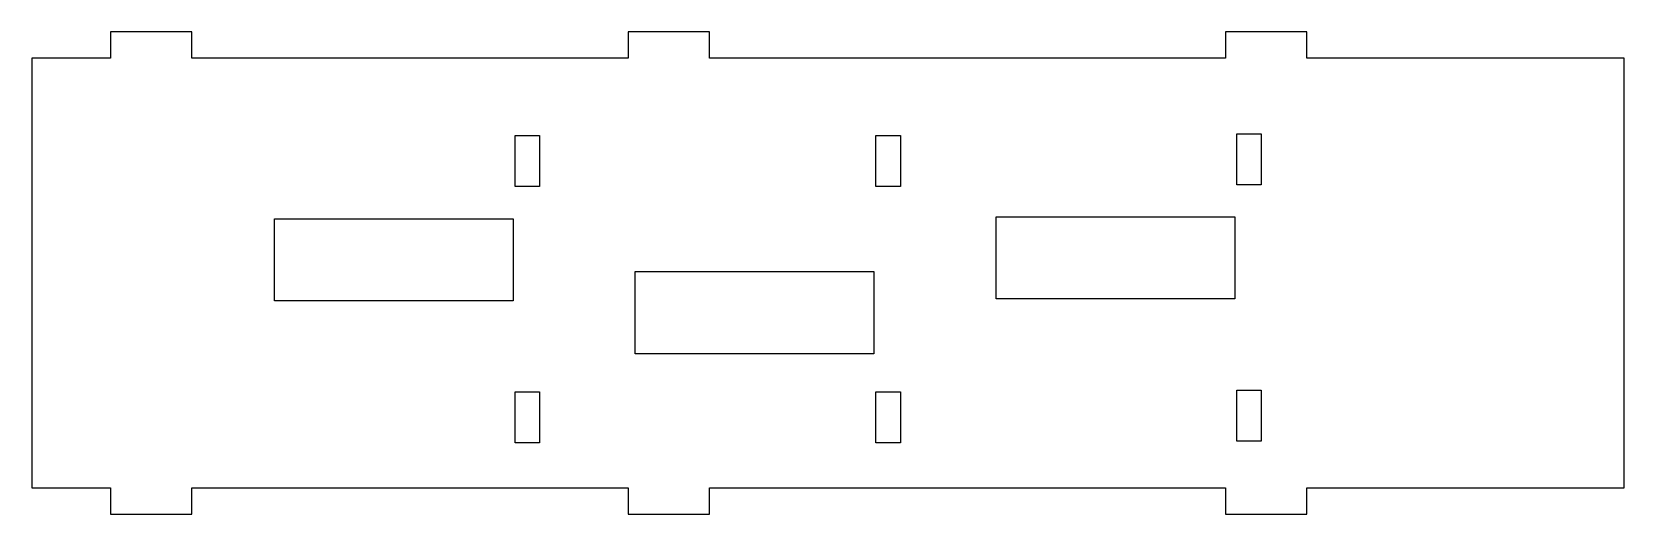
# Model space of a CAD drawing. Header units: millimetres. Extents: x -30.1 to 30.1, y -9.1 to 9.1.
import ezdxf

# ---------------------------------------------------------------- set-up
doc = ezdxf.new("R2010")
doc.units = ezdxf.units.MM
doc.layers.get('0').update_dxf_attribs({"linetype": 'CONTINUOUS'})

msp = doc.modelspace()

# ---------------------------------------------------------------- linework, layer by layer
for p, q in [((-24.038, 9.128), (-27.113, 9.128)), ((-27.113, 9.128), (-27.113, 8.128)), ((-24.038, 8.128), (-24.038, 9.128)), ((-4.48, 9.128), (-7.555, 9.128)), ((-7.555, 9.128), (-7.555, 8.128)), ((-4.48, 8.128), (-4.48, 9.128)), ((18.095, 9.128), (15.02, 9.128)), ((15.02, 9.128), (15.02, 8.128)), ((18.095, 8.128), (18.095, 9.128)), ((-27.113, 8.128), (-30.083, 8.128)), ((-30.083, 8.128), (-30.083, -8.128)), ((-7.555, 8.128), (-24.038, 8.128)), ((15.02, 8.128), (-4.48, 8.128)), ((30.083, 8.128), (18.095, 8.128)), ((30.083, -8.128), (30.083, 8.128)), ((-11.826, 3.276), (-11.826, 5.201)), ((-11.826, 5.201), (-10.901, 5.201)), ((-10.901, 5.201), (-10.901, 3.276)), ((1.81, 3.276), (1.81, 5.201)), ((1.81, 5.201), (2.735, 5.201)), ((2.735, 5.201), (2.735, 3.276)), ((15.447, 5.264), (16.372, 5.264)), ((15.447, 3.339), (15.447, 5.264)), ((16.372, 5.264), (16.372, 3.339)), ((-10.901, 3.276), (-11.826, 3.276)), ((2.735, 3.276), (1.81, 3.276)), ((16.372, 3.339), (15.447, 3.339)), ((-20.917, -1.053), (-20.917, 2.053)), ((-20.917, 2.053), (-11.901, 2.053)), ((-11.901, 2.053), (-11.901, -1.053)), ((6.356, 2.127), (15.372, 2.127)), ((6.356, -0.98), (6.356, 2.127)), ((15.372, 2.127), (15.372, -0.98)), ((-7.281, -3.053), (-7.281, 0.053)), ((-7.281, 0.053), (1.735, 0.053)), ((1.735, 0.053), (1.735, -3.053)), ((-11.901, -1.053), (-20.917, -1.053)), ((15.372, -0.98), (6.356, -0.98)), ((1.735, -3.053), (-7.281, -3.053)), ((-11.826, -6.428), (-11.826, -4.503)), ((-11.826, -4.503), (-10.901, -4.503)), ((-10.901, -4.503), (-10.901, -6.428)), ((1.81, -4.503), (2.735, -4.503)), ((1.81, -6.428), (1.81, -4.503)), ((2.735, -4.503), (2.735, -6.428)), ((15.447, -6.365), (15.447, -4.44)), ((15.447, -4.44), (16.372, -4.44)), ((16.372, -4.44), (16.372, -6.365)), ((-10.901, -6.428), (-11.826, -6.428)), ((2.735, -6.428), (1.81, -6.428)), ((16.372, -6.365), (15.447, -6.365)), ((-30.083, -8.128), (-27.113, -8.128)), ((-27.113, -8.128), (-27.113, -9.128)), ((-24.038, -9.128), (-24.038, -8.128)), ((-24.038, -8.128), (-7.555, -8.128)), ((-7.555, -8.128), (-7.555, -9.128)), ((-4.48, -9.128), (-4.48, -8.128)), ((-4.48, -8.128), (15.02, -8.128)), ((15.02, -8.128), (15.02, -9.128)), ((18.095, -9.128), (18.095, -8.128)), ((18.095, -8.128), (30.083, -8.128)), ((-27.113, -9.128), (-24.038, -9.128)), ((-7.555, -9.128), (-4.48, -9.128)), ((15.02, -9.128), (18.095, -9.128))]:
    msp.add_line(p, q)

doc.saveas('drawing.dxf')
